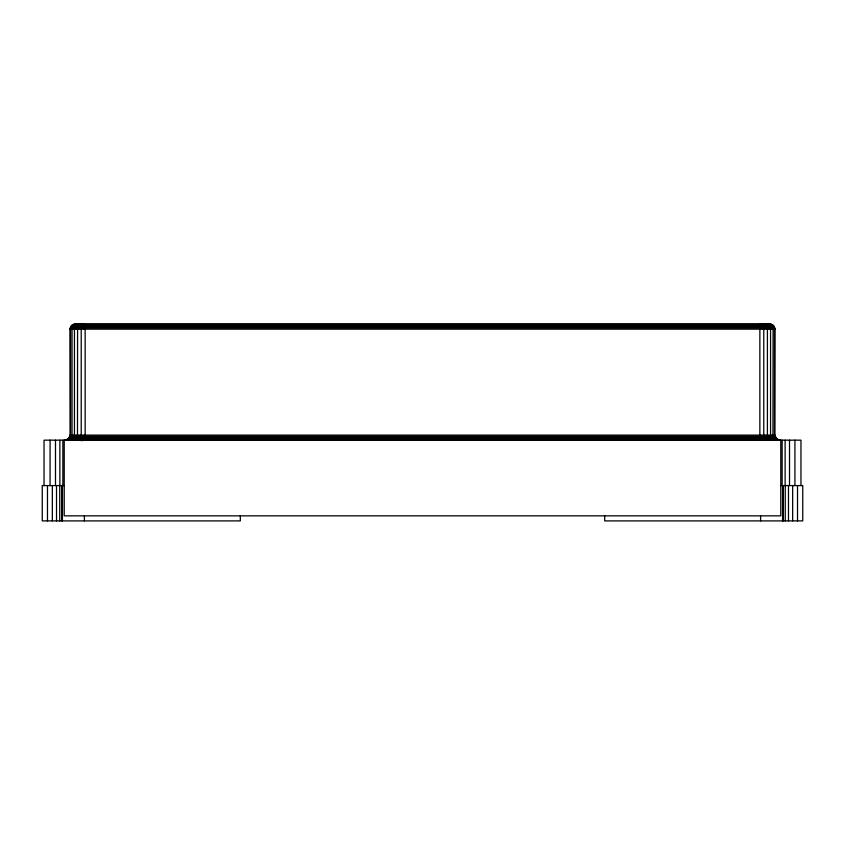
<?xml version="1.0" encoding="UTF-8"?>
<svg xmlns="http://www.w3.org/2000/svg" width="845" height="845" viewBox="0 0 845 845"><rect width="100%" height="100%" fill="white"/><g stroke="black" fill="none" stroke-linecap="round" stroke-linejoin="round"><path stroke-width="1.27" d="M79.926 440.161L81.226 435.112L81.226 329.149C86.243 321.005 73.969 322.874 74.445 329.149L74.445 435.112L73.399 438.682L71.793 439.991C61.421 440.477 70.906 440.657 70.526 435.112L70.515 327.839L72.807 324.776L75.279 324.1L71.952 325.578L70.008 329.149L70.156 436.421L68.867 438.682L65.403 440.161L68.529 438.682L70.008 435.112L774.992 435.112L776.47 438.682L779.597 440.161L775.9 438.682L774.474 435.112L774.485 327.839L773.207 325.578L769.721 324.1L773.048 325.578L774.992 329.149L774.844 436.421L776.132 438.682L779.597 440.161M71.899 325.578L75.944 324.1L73.314 325.578L72.036 329.149L72.036 435.112L71.455 437.636L68.836 440.161L76.367 439.991L78.025 436.421L81.226 435.112C82.535 439.442 76.853 441.597 85.144 440.161L85.144 324.1M773.101 327.839L774.474 329.149L773.101 325.578L768.792 324.1L771.95 325.578L773.101 327.839L772.964 435.112L774.242 438.682L777.337 440.161M75.944 324.1L72.681 325.578L70.526 329.149L71.181 326.624M70.008 329.149L71.487 325.578L75.057 324.1L769.943 324.1L773.513 325.578L774.992 329.149L70.008 329.149L71.561 325.578L75.11 324.1M765.074 440.161L763.774 435.112L763.774 329.149L762.982 327.839C758.366 321.142 774.337 323.371 772.964 329.149L769.457 324.776L767.535 324.1L769.51 325.578L770.555 329.149L770.555 435.112L771.601 438.682L774.126 440.161M71.793 439.991L75.712 439.991L77.486 436.421L77.582 329.149L78.786 325.578L80.455 324.1M83.845 324.776L84.109 324.1M82.504 324.776C82.937 323.519 72.723 323.212 73.156 327.839L74.445 329.149L76.293 325.578L78.606 324.1M68.857 440.161L70.874 439.484L74.445 435.112L74.804 437.636L73.589 439.484L71.962 440.161M70.156 436.421L70.526 435.112L71.043 436.421L69.839 438.682L66.575 440.161M771.253 327.839L770.555 329.149L768.813 327.839L767.408 324.776L765.897 324.1M82.197 324.269L81.226 329.149L78.184 327.839M71.043 436.421L72.036 435.112L72.776 436.421M73.156 327.839L72.036 329.149L71.498 327.839M79.979 324.776L81.014 324.1M768.813 327.839L767.418 329.149L767.418 435.112L768.158 438.682L769.943 440.161M759.856 329.149L761.398 327.839L760.891 324.1M79.451 324.269L77.92 326.624L77.582 329.149L75.448 327.839M77.592 324.776L79.103 324.1M761.398 327.839L763.774 329.149L765.982 327.839L765.454 325.578L763.986 324.1M75.543 324.776L77.085 324.269M75.131 436.421L77.582 435.112L78.025 436.421M73.98 324.776L76.208 324.1L74.138 324.269M81.395 436.421L85.144 435.112M762.929 324.776L762.317 324.1L767.915 324.269M77.465 324.1L75.279 324.269L76.208 324.1M65.646 440.161L66.913 439.991L65.403 440.161M64.959 440.161L780.041 440.161M75.279 324.269L77.064 324.1M80.212 440.161L85.144 439.991M73.747 324.269L771.253 324.269L773.439 325.578L774.992 329.149M72.533 324.776L772.467 324.776M71.487 325.578L773.513 325.578M70.684 326.624L774.316 326.624M69.839 436.421L775.161 436.421M69.332 437.636L775.668 437.636M68.529 438.682L776.47 438.682M67.484 439.484L777.516 439.484M64.22 485.579L42.25 485.579L42.25 520.9L240.318 520.9L240.318 515.851M780.78 485.579L802.75 485.579L802.75 520.9L604.682 520.9L604.682 515.851M767.535 324.1L770.862 324.269M769.89 324.1L771.189 324.269M779.354 440.161L776.122 439.484M769.056 324.1L771.358 324.776M767.936 324.1L769.953 324.776M768.792 324.1L769.721 324.269M766.394 324.1L768.031 324.776M764.545 324.1L765.718 324.776M81.49 327.839L85.144 329.149M765.549 324.269L766.679 325.578L767.418 329.149L765.982 327.839M773.048 325.578L774.474 329.149L774.738 327.839L70.177 327.839L70.526 329.149M762.803 324.269L763.774 329.149M774.474 435.112L774.844 436.421M800.965 485.579L800.965 440.161L44.035 440.161L44.035 485.579M797.522 485.579L797.522 520.9M794.923 440.161L794.923 485.579M792.663 485.579L792.663 520.9M789.505 440.161L789.505 485.579M788.48 485.579L788.48 520.9M785.269 485.579L785.269 520.9M785.132 440.161L785.132 485.579M783.252 485.579L783.252 520.9M782.565 485.579L782.565 520.9M782.143 440.161L782.143 485.579M780.78 440.161L780.78 515.851L64.22 515.851L64.22 440.161M760.595 515.851L760.595 520.9M759.856 324.1L759.856 440.161M84.405 515.851L84.405 520.9M62.857 440.161L62.857 485.579M62.435 485.579L62.435 520.9M61.748 485.579L61.748 520.9M59.868 440.161L59.868 485.579M59.731 485.579L59.731 520.9M56.52 485.579L56.52 520.9M55.495 440.161L55.495 485.579M52.337 485.579L52.337 520.9M50.077 440.161L50.077 485.579M47.478 485.579L47.478 520.9"/></g></svg>
